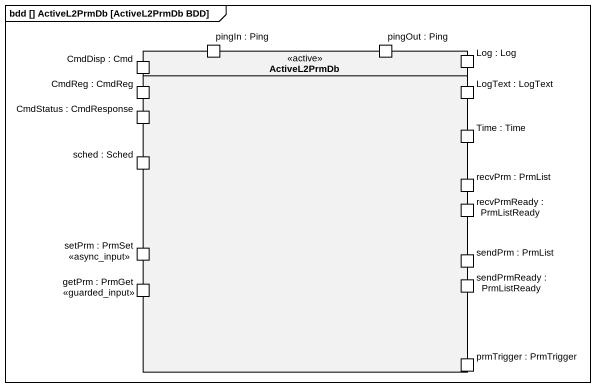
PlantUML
@startuml
mainframe bdd [] ActiveL2PrmDb [ActiveL2PrmDb BDD]
rectangle ActiveL2PrmDb <<active>> {
  port "pingIn : Ping" as pingIn_Ping
  port "pingOut : Ping" as pingOut_Ping
  port "CmdDisp : Cmd" as CmdDisp_Cmd
  port "Log : Log" as Log_Log
  port "CmdReg : CmdReg" as CmdReg_CmdReg
  port "CmdStatus : CmdResponse" as CmdStatus_CmdResponse
  port "LogText : LogText" as LogText_LogText
  port "sched : Sched" as sched_Sched
  port "Time : Time" as Time_Time
  port "recvPrm : PrmList" as recvPrm_PrmList
  port "recvPrmReady : PrmListReady" as recvPrmReady_PrmListReady
  port "setPrm : PrmSet <<async_input>>" as setPrm_PrmSet_async_input
  port "sendPrm : PrmList" as sendPrm_PrmList
  port "getPrm : PrmGet <<guarded_input>>" as getPrm_PrmGet_guarded_input
  port "sendPrmReady : PrmListReady" as sendPrmReady_PrmListReady
  port "prmTrigger : PrmTrigger" as prmTrigger_PrmTrigger
}
@enduml
